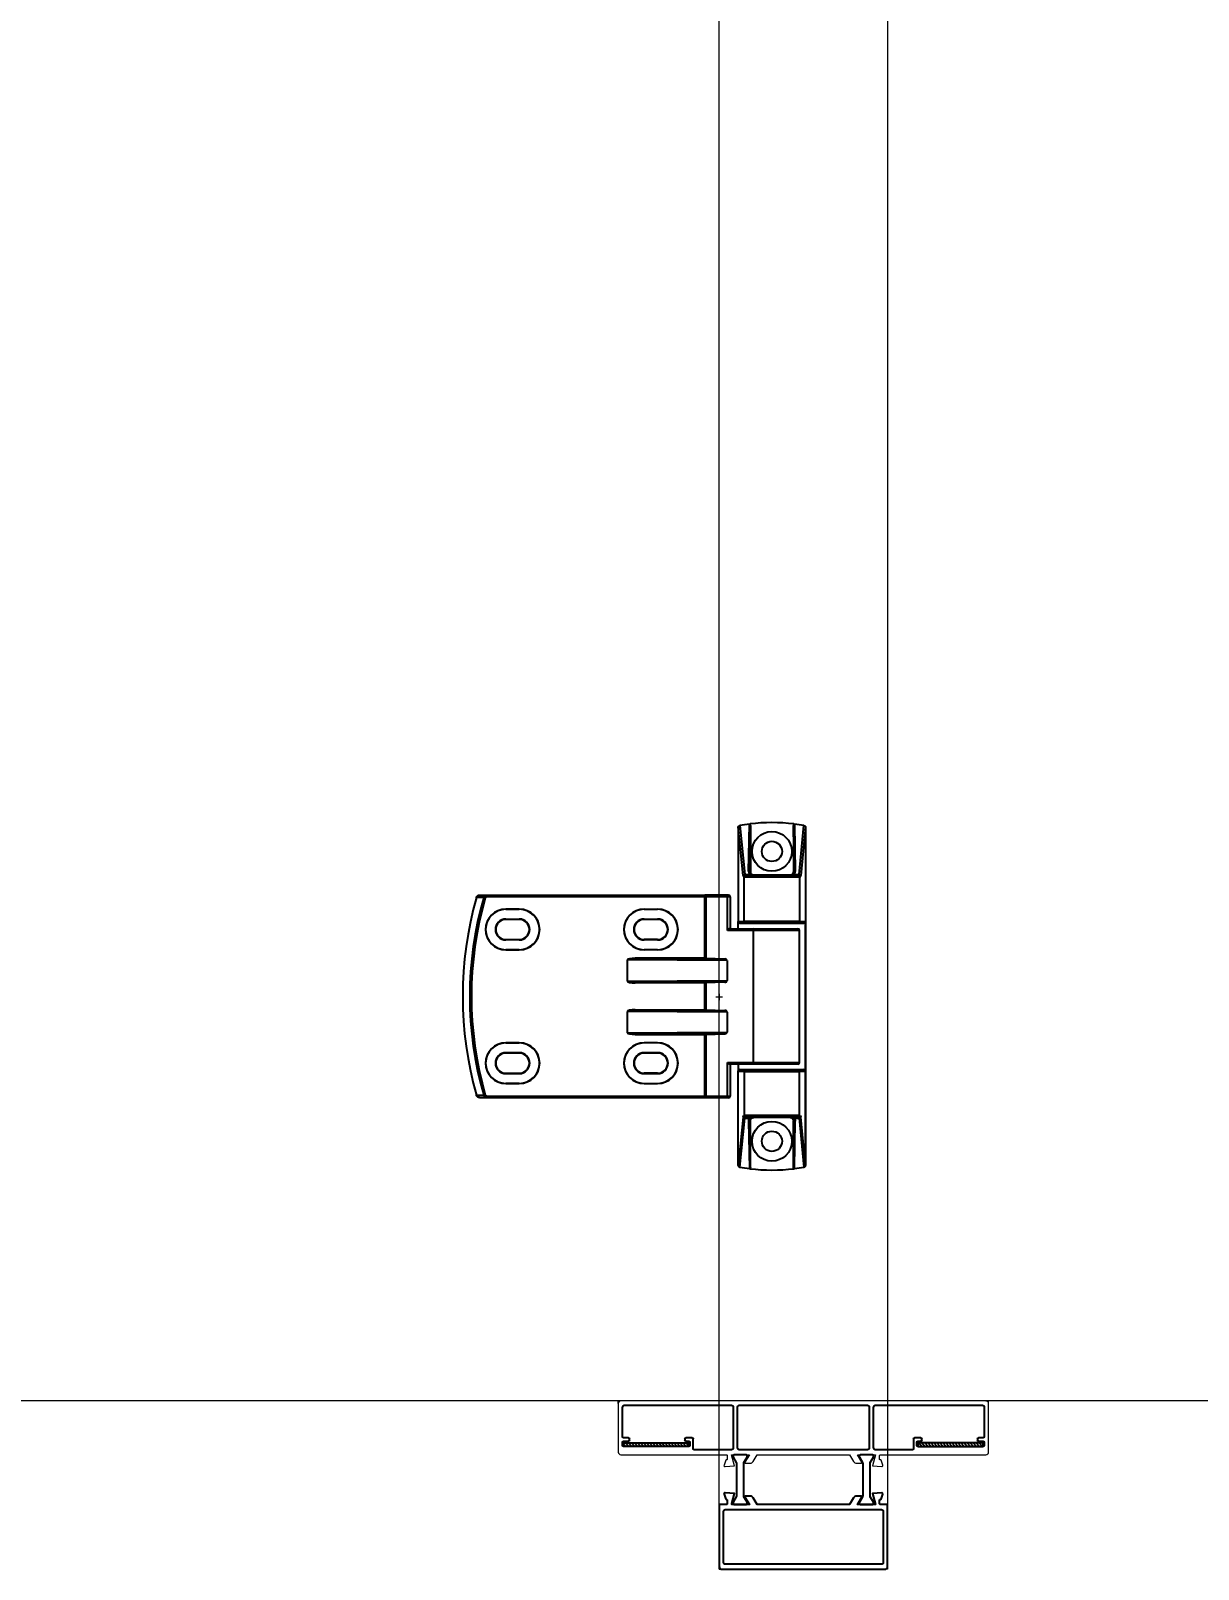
# Model space of a CAD drawing. Header units: millimetres. Extents: x 174875 to 182855, y -330615 to -324972.
# Drawn here: x 179582.3 to 179929.1, y -327203 to -326746.1 of the extents above; entities that cross this region are included whole.
import ezdxf

# ---------------------------------------------------------------- set-up
doc = ezdxf.new("R2010")
doc.units = ezdxf.units.MM
doc.header["$LTSCALE"] = 20
doc.linetypes.add('DASHDOTX2', pattern=[50.8, 25.4, -12.7, 0, -12.7])
doc.linetypes.add('SLD-实线', pattern=[0])
doc.layers.get('0').update_dxf_attribs({"lineweight": 15})
for name, color, linetype, lineweight in [('1中心线', 1, 'DASHDOTX2', 0), ('Dim', 4, 'Continuous', 9), ('from', 7, 'Continuous', 15), ('型材专用图层', 7, 'Continuous', 15), ('粗实线', 7, 'SLD-实线', 25)]:
    doc.layers.add(name, color=color, linetype=linetype, lineweight=lineweight)
doc.styles.add('.标注TY', font='txt.shx', dxfattribs={"width": 0.7, "bigfont": 'gbcbig.shx'})
doc.dimstyles.new('.60号字体TY$0', dxfattribs={"dimtxt": 60, "dimasz": 30, "dimexe": 5, "dimexo": 0.5, "dimgap": 5, "dimtad": 1, "dimdsep": 46, "dimtxsty": '.标注TY', "dimblk": 'CLOSEDBLANK', "dimcen": 2.5, "dimclrd": 256, "dimclre": 256, "dimclrt": 256, "dimadec": 0, "dimazin": 0, "dimtfac": 1, "dimtmove": 0, "dimatfit": 3, "dimldrblk": 'CLOSEDBLANK', "dimfxl": 1, "dimlwd": -1, "dimlwe": -1, "dimarcsym": 0})

# ---------------------------------------------------------------- blocks, each defined once
blk = doc.blocks.new('新型材直通')
at = {"layer": '粗实线'}
h = blk.add_hatch(dxfattribs=at)
h.set_pattern_fill('ANSI31', color=1, scale=0.2, style=0)
h.set_pattern_definition([(45, (-36480.32044, 13770.3693), (-0.449012806, 0.449012806), [])])
h.paths.add_polyline_path([(1.6, 37.5), (1.6, 36.5), (21, 36.5), (21, 37.5)])
h.paths.add_polyline_path([(89, 37.5), (89, 36.5), (108.4, 36.5), (108.4, 37.5)])
blk.add_lwpolyline([(0, 34.8), (0, 49.2, -0.414214), (0.8, 50), (109.2, 50, -0.414214), (110, 49.2), (110, 34.8, -0.414214), (109.2, 34), (95.3, 34), (77.9, 34, 0.414214), (77.6, 33.7), (77.6, 32.7, 0.414214), (77.8, 32.5), (77.86, 32.5, -0.315299), (78.05, 32.37), (78.58, 30.9, -0.548619), (78.27, 30.5), (75.51, 30.74), (76.38, 34), (71.03, 34), (72.37, 31.8, -0.585258), (72.2, 31.5), (70.78, 31.5, -0.261625), (69.92, 31.98), (68.69, 34), (50, 34), (41.31, 34), (40.08, 31.98, -0.261625), (39.22, 31.5), (37.8, 31.5, -0.585258), (37.63, 31.8), (38.97, 34), (33.62, 34), (34.49, 30.74), (31.73, 30.5, -0.548619), (31.42, 30.9), (31.95, 32.37, -0.315299), (32.14, 32.5), (32.2, 32.5, 0.414214), (32.4, 32.7), (32.4, 33.7, 0.414214), (32.1, 34), (14.71, 34), (0.8, 34, -0.414214)], format="xyb", close=True)
at = {"layer": '型材专用图层', "color": 8, "lineweight": 5, "ltscale": 5}
for p, q in [((0.8, 50), (0, 50)), ((0, 49.2), (0, 50)), ((109.2, 50), (110, 50)), ((110, 49.2), (110, 50))]:
    blk.add_line(p, q, dxfattribs=at)
for points in [[(30, 18.8), (30, 19.2), (30.4, 19.2)], [(80, 18.8), (80, 19.2), (79.6, 19.2)], [(30, 0.8), (30, 0), (30.8, 0)], [(80, 0.8), (80, 0), (79.2, 0)]]:
    blk.add_lwpolyline(points, dxfattribs=at)
at = {"layer": '粗实线'}
for p, q in [((1.3, 48.2), (1.3, 39.3)), ((33.64, 48.7), (1.8, 48.7)), ((34.14, 36), (34.14, 48.2)), ((75.86, 48.2), (75.86, 36)), ((108.2, 48.7), (76.36, 48.7)), ((108.7, 39.3), (108.7, 48.2)), ((1.3, 37.7), (1.3, 36.8)), ((1.6, 39), (3, 39)), ((3, 38), (1.6, 38)), ((3.3, 38.7), (3.3, 38.3)), ((19.8, 38.3), (19.8, 38.7)), ((20.1, 39), (22, 39)), ((21, 38), (20.1, 38)), ((21.3, 36.8), (21.3, 37.7)), ((22.3, 38.7), (22.3, 35.8)), ((87.7, 35.8), (87.7, 38.7)), ((88, 39), (89.9, 39)), ((88.7, 37.7), (88.7, 36.8)), ((89.9, 38), (89, 38)), ((90.2, 38.7), (90.2, 38.3)), ((106.7, 38.3), (106.7, 38.7)), ((107, 39), (108.4, 39)), ((108.4, 38), (107, 38)), ((108.7, 36.8), (108.7, 37.7)), ((22.6, 35.5), (33.64, 35.5)), ((76.36, 35.5), (87.4, 35.5)), ((89, 36.5), (108.4, 36.5))]:
    blk.add_line(p, q, dxfattribs=at)
for points in [[(50, 48.7), (35.94, 48.7, 0.414214), (35.44, 48.2), (35.44, 36, 0.414214), (35.94, 35.5), (50, 35.5), (74.06, 35.5, 0.414214), (74.56, 36), (74.56, 48.2, 0.414214), (74.06, 48.7)], [(32.4, 19.5), (32.4, 20.5, 0.414214), (32.2, 20.7), (32.14, 20.7, -0.315299), (31.95, 20.83), (31.42, 22.3, -0.548619), (31.73, 22.7), (34.49, 22.46), (33.62, 19.2), (38.97, 19.2), (37.63, 21.4, -0.585258), (37.8, 21.7), (39.22, 21.7, -0.261625), (40.08, 21.22), (41.31, 19.2), (50, 19.2), (68.69, 19.2), (69.92, 21.22, -0.261625), (70.78, 21.7), (72.2, 21.7, -0.585258), (72.37, 21.4), (71.03, 19.2), (76.3, 19.2), (76.3, 19.5), (75.51, 22.46), (78.27, 22.7, -0.548619), (78.58, 22.3), (78.05, 20.83, -0.315299), (77.86, 20.7), (77.8, 20.7, 0.414214), (77.6, 20.5), (77.6, 19.5, 0.414214), (77.9, 19.2), (79.7, 19.2, -0.414214), (80, 18.9), (80, 0.8, -0.414214), (79.2, 0), (50, 0), (30.8, 0, -0.414214), (30, 0.8), (30, 18.9, -0.414214), (30.3, 19.2), (32.1, 19.2, 0.414214)], [(50, 17.7), (31.8, 17.7, 0.414214), (31.3, 17.2), (31.3, 2, 0.414214), (31.8, 1.5), (50, 1.5), (78.2, 1.5, 0.414214), (78.7, 2), (78.7, 17.2, 0.414214), (78.2, 17.7)]]:
    blk.add_lwpolyline(points, format="xyb", close=True, dxfattribs=at)
for points in [[(1.6, 36.5), (1.6, 37.5), (21, 37.5), (21, 36.5)], [(108.4, 36.5), (108.4, 37.5), (89, 37.5), (89, 36.5)]]:
    blk.add_lwpolyline(points, close=True, dxfattribs=at)
at = {"layer": '粗实线', "color": 1}
for points in [[(35.19, 21.67), (35.19, 31.53, 0.131829), (35.15, 31.68), (34.22, 33.3, -0.125779), (34.19, 33.39), (34.19, 33.6, -0.414214), (34.59, 34), (37.99, 34, -0.414214), (38.39, 33.6), (38.39, 33.39, -0.125778), (38.37, 33.3), (37.43, 31.68, 0.131829), (37.39, 31.53), (37.39, 21.67, 0.131829), (37.43, 21.52), (38.37, 19.9, -0.125778), (38.39, 19.81), (38.39, 19.6, -0.414214), (37.99, 19.2), (34.59, 19.2, -0.414214), (34.19, 19.6), (34.19, 19.81, -0.125779), (34.22, 19.9), (35.15, 21.52, 0.131829)], [(72.7, 21.67), (72.7, 31.53, 0.131829), (72.66, 31.68), (71.72, 33.3, -0.125779), (71.7, 33.39), (71.7, 33.6, -0.414214), (72.1, 34), (75.5, 34, -0.414214), (75.9, 33.6), (75.9, 33.39, -0.125778), (75.88, 33.3), (74.94, 31.68, 0.131829), (74.9, 31.53), (74.9, 21.67, 0.131829), (74.94, 21.52), (75.88, 19.9, -0.125778), (75.9, 19.81), (75.9, 19.6, -0.414214), (75.5, 19.2), (72.1, 19.2, -0.414214), (71.7, 19.6), (71.7, 19.81, -0.125779), (71.72, 19.9), (72.66, 21.52, 0.131829)]]:
    blk.add_lwpolyline(points, format="xyb", close=True, dxfattribs=at)
at = {"layer": '粗实线'}
for centre, radius, start, end in [((1.8, 48.2), 0.5, 90, 180), ((33.64, 48.2), 0.5, 0, 90), ((76.36, 48.2), 0.5, 90, 180), ((108.2, 48.2), 0.5, 0, 90), ((1.6, 39.3), 0.3, 180, 270), ((1.6, 37.7), 0.3, 90, 180), ((1.6, 36.8), 0.3, 180, 270), ((3, 38.7), 0.3, 0, 90), ((3, 38.3), 0.3, 270, 0), ((20.1, 38.7), 0.3, 90, 180), ((20.1, 38.3), 0.3, 180, 270), ((21, 37.7), 0.3, 0, 90), ((21, 36.8), 0.3, 270, 0), ((22, 38.7), 0.3, 0, 90), ((88, 38.7), 0.3, 90, 180), ((89, 37.7), 0.3, 90, 180), ((89, 36.8), 0.3, 180, 270), ((89.9, 38.7), 0.3, 0, 90), ((89.9, 38.3), 0.3, 270, 0), ((107, 38.7), 0.3, 90, 180), ((107, 38.3), 0.3, 180, 270), ((108.4, 39.3), 0.3, 270, 0), ((108.4, 37.7), 0.3, 0, 90), ((108.4, 36.8), 0.3, 270, 0), ((22.6, 35.8), 0.3, 180, 270), ((33.64, 36), 0.5, 270, 0), ((76.36, 36), 0.5, 180, 270), ((87.4, 35.8), 0.3, 270, 0)]:
    blk.add_arc(centre, radius, start, end, dxfattribs=at)
blk = doc.blocks.new('20250328.08473801')
at = {"layer": '1中心线'}
for p, q in [((75.23, 51.45), (77.14, 51.45)), ((76.2, 52.39), (76.2, 50.47))]:
    blk.add_line(p, q, dxfattribs=at)
at = {"layer": '粗实线'}
for p, q in [((81.85, 101.81), (81.85, 73.8)), ((83.31, 87.52), (81.87, 101.93)), ((82.35, 102.32), (83.8, 87.77)), ((84.94, 88.68), (85.15, 102.76)), ((85.45, 102.36), (85.24, 88.53)), ((85.45, 102.36), (85.45, 88.6)), ((98.46, 88.53), (98.25, 102.36)), ((98.25, 102.36), (98.25, 88.6)), ((98.55, 102.76), (98.76, 88.68)), ((99.9, 87.77), (101.36, 102.32)), ((101.84, 101.93), (100.39, 87.52)), ((101.85, 101.81), (101.85, 73.8)), ((83.62, 87.01), (83.46, 87.02)), ((83.62, 73.89), (83.62, 87.01)), ((83.8, 87.77), (85.3, 87.77)), ((86.21, 87.52), (83.95, 87.52)), ((83.95, 87.52), (84.12, 87.51)), ((85.24, 88.53), (85.45, 88.6)), ((86.45, 87.6), (86.21, 87.52)), ((97.25, 87.6), (86.45, 87.6)), ((97.49, 87.52), (97.25, 87.6)), ((99.75, 87.52), (97.49, 87.52)), ((98.25, 88.6), (98.46, 88.53)), ((98.41, 87.77), (99.9, 87.77)), ((99.59, 87.51), (99.75, 87.52)), ((100.24, 87.02), (100.08, 87.01)), ((100.08, 87.01), (100.08, 73.89)), ((6.25, 80.97), (6.72, 80.83)), ((7.22, 81.7), (71.88, 81.7)), ((7.22, 81.7), (7.22, 81.2)), ((71.88, 81.2), (7.22, 81.2)), ((72.56, 81.7), (71.88, 81.7)), ((71.88, 81.7), (71.88, 81.2)), ((71.88, 62.9), (71.88, 81.2)), ((71.88, 81.2), (72.22, 81.2)), ((72.22, 81.2), (72.22, 62.9)), ((78.61, 81.2), (72.22, 81.2)), ((78.95, 81.7), (72.56, 81.7)), ((78.61, 71.2), (78.61, 81.2)), ((79.45, 81.2), (78.61, 81.2)), ((79.45, 81.2), (79.45, 71.7)), ((16.8, 77.51), (12.8, 77.51)), ((12.8, 77.51), (12.8, 77.45)), ((12.8, 77.45), (16.8, 77.45)), ((12.8, 74.55), (16.8, 74.55)), ((12.8, 74.45), (12.8, 74.55)), ((16.8, 74.45), (12.8, 74.45)), ((16.8, 77.51), (16.8, 77.45)), ((16.8, 74.45), (16.8, 74.55)), ((53.9, 77.51), (57.9, 77.51)), ((53.9, 77.51), (53.9, 77.45)), ((53.9, 77.45), (57.9, 77.45)), ((53.9, 74.55), (57.9, 74.55)), ((53.9, 74.45), (53.9, 74.55)), ((57.9, 74.45), (53.9, 74.45)), ((57.9, 77.51), (57.9, 77.45)), ((57.9, 74.45), (57.9, 74.55)), ((81.85, 73.8), (83.62, 73.89)), ((81.85, 71.7), (81.85, 73.8)), ((84.12, 73.39), (82.36, 73.3)), ((82.36, 73.3), (101.34, 73.3)), ((101.34, 73.3), (99.59, 73.39)), ((100.08, 73.89), (101.85, 73.8)), ((101.85, 73.8), (101.85, 29.4)), ((101.85, 29.4), (101.85, 73.8)), ((86.26, 71.2), (78.61, 71.2)), ((79.32, 71.7), (86.61, 71.7)), ((100.05, 71.2), (86.26, 71.2)), ((86.26, 71.2), (86.26, 32)), ((86.61, 71.7), (99.55, 71.7)), ((100.05, 32), (100.05, 71.2)), ((12.8, 68.45), (16.8, 68.45)), ((12.8, 68.35), (12.8, 68.45)), ((16.8, 68.35), (12.8, 68.35)), ((16.8, 65.45), (12.8, 65.45)), ((12.8, 65.39), (12.8, 65.45)), ((12.8, 65.39), (16.8, 65.39)), ((16.8, 68.45), (16.8, 68.35)), ((16.8, 65.39), (16.8, 65.45)), ((57.9, 68.45), (53.9, 68.45)), ((53.9, 68.35), (53.9, 68.45)), ((57.9, 68.35), (53.9, 68.35)), ((57.9, 65.45), (53.9, 65.45)), ((53.9, 65.45), (53.9, 65.39)), ((57.9, 65.39), (53.9, 65.39)), ((57.9, 68.45), (57.9, 68.35)), ((57.9, 65.39), (57.9, 65.45)), ((48.83, 62.42), (48.83, 56.08)), ((78.51, 62.2), (48.83, 62.42)), ((51.27, 62.9), (77.83, 62.71)), ((71.88, 62.9), (51.27, 62.9)), ((72.22, 62.9), (77.83, 62.71)), ((78.51, 62.2), (78.51, 56.3)), ((48.83, 56.08), (78.51, 56.3)), ((77.83, 55.79), (51.27, 55.6)), ((71.88, 55.6), (51.27, 55.6)), ((71.88, 47.6), (71.88, 55.6)), ((77.83, 55.79), (72.22, 55.6)), ((72.22, 55.6), (72.22, 47.6)), ((48.83, 47.12), (48.83, 40.78)), ((78.51, 46.9), (48.83, 47.12)), ((51.27, 47.6), (77.83, 47.41)), ((51.27, 47.6), (71.88, 47.6)), ((72.22, 47.6), (77.83, 47.41)), ((78.51, 46.9), (78.51, 41)), ((12.8, 37.81), (16.8, 37.81)), ((12.8, 37.81), (12.8, 37.75)), ((16.8, 37.75), (12.8, 37.75)), ((16.8, 37.81), (16.8, 37.75)), ((48.83, 40.78), (78.51, 41)), ((77.83, 40.49), (51.27, 40.3)), ((51.27, 40.3), (71.88, 40.3)), ((57.9, 37.81), (53.9, 37.81)), ((53.9, 37.81), (53.9, 37.75)), ((57.9, 37.75), (53.9, 37.75)), ((57.9, 37.81), (57.9, 37.75)), ((71.88, 22), (71.88, 40.3)), ((72.22, 40.3), (77.83, 40.49)), ((72.22, 40.3), (72.22, 22)), ((16.8, 34.85), (12.8, 34.85)), ((12.8, 34.85), (12.8, 34.75)), ((16.8, 34.75), (12.8, 34.75)), ((16.8, 34.75), (16.8, 34.85)), ((57.9, 34.85), (53.9, 34.85)), ((53.9, 34.85), (53.9, 34.75)), ((57.9, 34.75), (53.9, 34.75)), ((57.9, 34.75), (57.9, 34.85)), ((78.61, 32), (86.26, 32)), ((78.61, 22), (78.61, 32)), ((86.26, 32), (100.05, 32)), ((12.8, 28.75), (16.8, 28.75)), ((12.8, 28.75), (12.8, 28.65)), ((12.8, 28.65), (16.8, 28.65)), ((16.8, 28.75), (16.8, 28.65)), ((57.9, 28.75), (53.9, 28.75)), ((53.9, 28.75), (53.9, 28.65)), ((53.9, 28.65), (57.9, 28.65)), ((57.9, 28.75), (57.9, 28.65)), ((86.61, 31.5), (79.32, 31.5)), ((79.45, 31.5), (79.45, 22)), ((81.85, 31.5), (81.85, 29.4)), ((81.85, 1.39), (81.85, 29.4)), ((81.85, 29.4), (83.62, 29.31)), ((84.12, 29.81), (82.36, 29.9)), ((82.36, 29.9), (101.34, 29.9)), ((83.62, 29.31), (83.62, 16.19)), ((99.55, 31.5), (86.61, 31.5)), ((101.34, 29.9), (99.59, 29.81)), ((100.08, 29.31), (101.85, 29.4)), ((100.08, 16.19), (100.08, 29.31)), ((101.85, 29.4), (101.85, 1.39)), ((101.85, 1.39), (101.85, 29.4)), ((12.8, 25.75), (16.8, 25.75)), ((12.8, 25.69), (12.8, 25.75)), ((16.8, 25.69), (12.8, 25.69)), ((16.8, 25.69), (16.8, 25.75)), ((53.9, 25.75), (57.9, 25.75)), ((53.9, 25.69), (53.9, 25.75)), ((53.9, 25.69), (57.9, 25.69)), ((57.9, 25.69), (57.9, 25.75)), ((6.25, 22.23), (6.72, 22.37)), ((7.22, 21.5), (7.22, 22)), ((7.22, 22), (71.88, 22)), ((71.88, 21.5), (7.22, 21.5)), ((71.88, 21.5), (71.88, 22)), ((72.22, 22), (71.88, 22)), ((72.56, 21.5), (71.88, 21.5)), ((72.22, 22), (78.61, 22)), ((78.95, 21.5), (72.56, 21.5)), ((78.61, 22), (79.45, 22)), ((83.31, 15.68), (81.87, 1.27)), ((82.35, 0.88), (83.8, 15.43)), ((83.62, 16.19), (83.46, 16.18)), ((83.8, 15.43), (85.3, 15.43)), ((83.95, 15.68), (84.12, 15.69)), ((86.21, 15.68), (83.95, 15.68)), ((84.94, 14.52), (85.15, 0.44)), ((85.45, 0.84), (85.24, 14.67)), ((85.24, 14.67), (85.45, 14.6)), ((85.45, 0.84), (85.45, 14.6)), ((86.45, 15.6), (86.21, 15.68)), ((97.25, 15.6), (86.45, 15.6)), ((97.49, 15.68), (97.25, 15.6)), ((99.75, 15.68), (97.49, 15.68)), ((98.46, 14.67), (98.25, 0.84)), ((98.25, 14.6), (98.46, 14.67)), ((98.25, 0.84), (98.25, 14.6)), ((98.41, 15.43), (99.9, 15.43)), ((98.55, 0.44), (98.76, 14.52)), ((99.59, 15.69), (99.75, 15.68)), ((99.9, 15.43), (101.36, 0.88)), ((100.24, 16.18), (100.08, 16.19)), ((101.84, 1.27), (100.39, 15.68))]:
    blk.add_line(p, q, dxfattribs=at)
at = {"layer": '粗实线', "flags": 128}
for points in [[(85.24, 88.53), (85.23, 88.56), (85.22, 88.59), (85.19, 88.61), (85.15, 88.64), (85.11, 88.65), (85.06, 88.67), (85, 88.68), (84.94, 88.68)], [(85.51, 87.83), (85.5, 87.84), (85.48, 87.84), (85.45, 87.84), (85.43, 87.84), (85.4, 87.83), (85.36, 87.81), (85.33, 87.79), (85.3, 87.77)], [(98.41, 87.77), (98.37, 87.79), (98.34, 87.81), (98.31, 87.83), (98.28, 87.84), (98.25, 87.84), (98.23, 87.84), (98.21, 87.84), (98.19, 87.83)], [(98.76, 88.68), (98.7, 88.68), (98.65, 88.67), (98.6, 88.65), (98.55, 88.64), (98.51, 88.61), (98.48, 88.59), (98.47, 88.56), (98.46, 88.53)], [(85.24, 14.67), (85.23, 14.64), (85.22, 14.61), (85.19, 14.59), (85.15, 14.56), (85.11, 14.55), (85.06, 14.53), (85, 14.52), (84.94, 14.52)], [(85.51, 15.37), (85.5, 15.36), (85.48, 15.36), (85.45, 15.36), (85.43, 15.36), (85.4, 15.37), (85.36, 15.39), (85.33, 15.41), (85.3, 15.43)], [(98.41, 15.43), (98.37, 15.41), (98.34, 15.39), (98.31, 15.37), (98.28, 15.36), (98.25, 15.36), (98.23, 15.36), (98.21, 15.36), (98.19, 15.37)], [(98.76, 14.52), (98.7, 14.52), (98.65, 14.53), (98.6, 14.55), (98.55, 14.56), (98.51, 14.59), (98.48, 14.61), (98.47, 14.64), (98.46, 14.67)]]:
    blk.add_lwpolyline(points, dxfattribs=at)
at = {"layer": '粗实线'}
for centre, radius in [((91.85, 94.65), 5.9), ((91.85, 94.65), 3), ((91.85, 8.55), 5.9), ((91.85, 8.55), 3)]:
    blk.add_circle(centre, radius, dxfattribs=at)
for centre, radius, start, end in [((82.35, 101.81), 0.5, 165.6165, 180), ((91.85, 51.6), 51.6, 97.4561, 100.6149), ((91.85, 51.6), 51.6, 82.7687, 97.2313), ((91.85, 51.6), 51.6, 79.3851, 82.5439), ((101.35, 101.81), 0.5, 360, 14.3835), ((83.77, 87.22), 0.551, 86.8218, 146.9899), ((83.95, 87.02), 0.497, 90.5261, 180.3199), ((84.12, 87.01), 0.497, 90.5261, 180.3199), ((99.58, 87.01), 0.497, 359.6801, 89.4739), ((99.75, 87.02), 0.497, 359.6801, 89.4739), ((99.93, 87.22), 0.551, 33.0101, 93.1782), ((107.92, 51.6), 107.92, 164.2123, 195.7878), ((107.92, 51.6), 105.82, 163.8879, 196.1121), ((107.92, 51.6), 105.34, 163.8879, 196.1121), ((72.66, 81.27), 0.444, 102.7933, 188.6765), ((79.05, 81.27), 0.444, 102.7933, 188.6765), ((78.95, 81.2), 0.5, 360, 90), ((12.8, 71.45), 6.06, 90, 270), ((12.8, 71.45), 6, 90, 270), ((12.8, 71.45), 3.1, 90, 270), ((12.8, 71.45), 3, 90, 270), ((16.8, 71.45), 6.06, 270, 90), ((16.8, 71.45), 6, 270, 90), ((16.8, 71.45), 3.1, 270, 90), ((16.8, 71.45), 3, 270, 90), ((53.9, 71.45), 6.06, 90, 270), ((53.9, 71.45), 6, 90, 270), ((53.9, 71.45), 3.1, 90, 270), ((53.9, 71.45), 3, 90, 270), ((57.9, 71.45), 6.06, 270, 90), ((57.9, 71.45), 6, 270, 90), ((57.9, 71.45), 3.1, 270, 90), ((57.9, 71.45), 3, 270, 90), ((84.12, 73.89), 0.497, 179.6801, 269.4739), ((99.58, 73.89), 0.497, 270.5261, 0.3199), ((86.7, 71.27), 0.444, 102.7933, 188.6765), ((99.55, 71.2), 0.5, 360, 90), ((12.8, 31.75), 6.06, 90, 270), ((12.8, 31.75), 6, 90, 270), ((16.8, 31.75), 6.06, 270, 90), ((16.8, 31.75), 6, 270, 90), ((53.9, 31.75), 6.06, 90, 270), ((53.9, 31.75), 6, 90, 270), ((57.9, 31.75), 6.06, 270, 90), ((57.9, 31.75), 6, 270, 90), ((12.8, 31.75), 3.1, 90, 270), ((12.8, 31.75), 3, 90, 270), ((16.8, 31.75), 3.1, 270, 90), ((16.8, 31.75), 3, 270, 90), ((53.9, 31.75), 3.1, 90, 270), ((53.9, 31.75), 3, 90, 270), ((57.9, 31.75), 3.1, 270, 90), ((57.9, 31.75), 3, 270, 90), ((86.7, 31.93), 0.444, 171.3235, 257.2067), ((99.55, 32), 0.5, 270, 360), ((84.12, 29.31), 0.497, 90.5261, 180.3199), ((99.58, 29.31), 0.497, 359.6801, 89.4739), ((72.66, 21.93), 0.444, 171.3235, 257.2067), ((79.05, 21.93), 0.444, 171.3235, 257.2067), ((78.95, 22), 0.5, 270, 360), ((83.77, 15.98), 0.551, 213.0101, 273.1782), ((83.95, 16.18), 0.497, 179.6801, 269.4739), ((84.12, 16.19), 0.497, 179.6801, 269.4739), ((99.58, 16.19), 0.497, 270.5261, 0.3199), ((99.75, 16.18), 0.497, 270.5261, 0.3199), ((99.93, 15.98), 0.551, 266.8218, 326.9899), ((82.35, 1.39), 0.5, 180, 194.3835), ((91.85, 51.6), 51.6, 259.3851, 262.5439), ((91.85, 51.6), 51.6, 262.7687, 277.2313), ((91.85, 51.6), 51.6, 277.4561, 280.6149), ((101.35, 1.39), 0.5, 345.6165, 0)]:
    blk.add_arc(centre, radius, start, end, dxfattribs=at)
at = {"layer": '粗实线', "extrusion": (3.56791e-10, 2.35997e-08, 1)}
blk.add_ellipse((85.15, 102.34), major_axis=(-0.009, -0.6, 0), ratio=0.499957, start_param=1.601027, end_param=2.420209, dxfattribs=at)
at = {"layer": '粗实线', "extrusion": (-3.56791e-10, 2.35997e-08, 1)}
blk.add_ellipse((98.55, 102.34), major_axis=(0.009, -0.6, 0), ratio=0.499957, start_param=3.862977, end_param=4.682159, dxfattribs=at)
at = {"layer": '粗实线'}
for centre, major_axis, ratio, start_param, end_param in [((83.46, 88.02), (0, 1), 0.173349, 2.094395, 3.132866), ((86.24, 88.68), (0.78, 1.05), 0.984031, 2.202925, 2.973828), ((97.46, 88.68), (-0.78, 1.05), 0.984031, 3.309358, 4.08026), ((100.24, 88.02), (0, 1), 0.173349, 3.150319, 4.18879), ((78.95, 71.2), (0.465, 0.465), 0.393329, 0.374742, 1.945539), ((51.36, 62.4), (2.53, -0.02), 0.197652, 1.607123, 3.143012), ((71.88, 62.88), (0.5, 0), 0.035624, 0.821312, 1.570796), ((77.81, 62.21), (0.7, -0.012), 0.714536, 0.011969, 1.547859), ((51.36, 56.1), (2.53, 0.02), 0.197652, 3.140173, 4.676063), ((71.88, 55.62), (0.5, 0), 0.035624, 4.712389, 5.461873), ((77.81, 56.29), (0.7, 0.012), 0.714536, 4.735326, 6.271216), ((51.36, 47.1), (2.53, -0.02), 0.197652, 1.607123, 3.143012), ((71.88, 47.58), (0.5, 0), 0.035624, 0.821312, 1.570796), ((77.81, 46.91), (0.7, -0.012), 0.714536, 0.011969, 1.547859), ((51.36, 40.8), (2.53, 0.02), 0.197652, 3.140173, 4.676063), ((71.88, 40.32), (0.5, 0), 0.035624, 4.712389, 5.461873), ((77.81, 40.99), (0.7, 0.012), 0.714536, 4.735326, 6.271216), ((78.95, 32), (0.465, -0.465), 0.393329, 4.337647, 5.908443)]:
    blk.add_ellipse(centre, major_axis=major_axis, ratio=ratio, start_param=start_param, end_param=end_param, dxfattribs=at)
at = {"layer": '粗实线', "extrusion": (-2.40754e-12, 2.35979e-08, 1)}
blk.add_ellipse((86.45, 88.6), major_axis=(0.949, 0.316, 0), ratio=0.999619, start_param=2.820014, end_param=4.390585, dxfattribs=at)
at = {"layer": '粗实线', "extrusion": (3.55776e-12, 2.36013e-08, 1)}
blk.add_ellipse((97.25, 88.6), major_axis=(-0.949, 0.316, 0), ratio=0.999619, start_param=1.8926, end_param=3.463172, dxfattribs=at)
at = {"layer": '粗实线', "extrusion": (1.18851e-09, 5.9833e-11, 1)}
blk.add_ellipse((82.36, 73.8), major_axis=(0.507, 0.026), ratio=0.985269, start_param=3.092032, end_param=4.661338, dxfattribs=at)
at = {"layer": '粗实线', "extrusion": (-1.18135e-09, 5.94725e-11, 1)}
blk.add_ellipse((101.34, 73.8), major_axis=(0.507, -0.026), ratio=0.985269, start_param=4.76344, end_param=6.332746, dxfattribs=at)
at = {"layer": '粗实线', "extrusion": (-1.18851e-09, 5.9833e-11, -1)}
blk.add_ellipse((82.36, 29.4), major_axis=(0.507, -0.026), ratio=0.985269, start_param=3.092032, end_param=4.661338, dxfattribs=at)
at = {"layer": '粗实线', "extrusion": (1.18135e-09, 5.94725e-11, -1)}
blk.add_ellipse((101.34, 29.4), major_axis=(0.507, 0.026), ratio=0.985269, start_param=4.76344, end_param=6.332746, dxfattribs=at)
at = {"layer": '粗实线', "extrusion": (0, 0, -1)}
for centre, major_axis, ratio, start_param, end_param in [((83.46, 15.18), (0, -1), 0.173349, 2.094395, 3.132866), ((86.24, 14.52), (0.78, -1.05), 0.984031, 2.202925, 2.973828), ((97.46, 14.52), (-0.78, -1.05), 0.984031, 3.309358, 4.08026), ((100.24, 15.18), (0, -1), 0.173349, 3.150319, 4.18879)]:
    blk.add_ellipse(centre, major_axis=major_axis, ratio=ratio, start_param=start_param, end_param=end_param, dxfattribs=at)
at = {"layer": '粗实线', "extrusion": (2.40754e-12, 2.35979e-08, -1)}
blk.add_ellipse((86.45, 14.6), major_axis=(0.949, -0.316, 0), ratio=0.999619, start_param=2.820014, end_param=4.390585, dxfattribs=at)
at = {"layer": '粗实线', "extrusion": (-3.55776e-12, 2.36013e-08, -1)}
blk.add_ellipse((97.25, 14.6), major_axis=(-0.949, -0.316, 0), ratio=0.999619, start_param=1.8926, end_param=3.463172, dxfattribs=at)
at = {"layer": '粗实线', "extrusion": (-3.56791e-10, 2.35997e-08, -1)}
blk.add_ellipse((85.15, 0.86), major_axis=(-0.009, 0.6, 0), ratio=0.499957, start_param=1.601027, end_param=2.420209, dxfattribs=at)
at = {"layer": '粗实线', "extrusion": (3.56791e-10, 2.35997e-08, -1)}
blk.add_ellipse((98.55, 0.86), major_axis=(0.009, 0.6, 0), ratio=0.499957, start_param=3.862977, end_param=4.682159, dxfattribs=at)
at = {"layer": '粗实线'}
for points, knots in [([(81.87, 101.93), (81.88, 101.97), (81.9, 102.04), (81.98, 102.16), (82.1, 102.26), (82.21, 102.29), (82.26, 102.3)], [0, 0, 0, 0, 0.224873, 0.499828, 0.742003, 1, 1, 1, 1]), ([(82.26, 102.3), (82.27, 102.3), (82.3, 102.31), (82.33, 102.31), (82.35, 102.32)], [0, 0, 0, 0, 0.559991, 1, 1, 1, 1]), ([(85.15, 102.76), (85.19, 102.77), (85.27, 102.78), (85.33, 102.79), (85.36, 102.79)], [0, 0, 0, 0, 0.499396, 1, 1, 1, 1]), ([(98.35, 102.79), (98.37, 102.79), (98.43, 102.78), (98.51, 102.77), (98.55, 102.76)], [0, 0, 0, 0, 0.500356, 1, 1, 1, 1]), ([(101.36, 102.32), (101.37, 102.31), (101.4, 102.31), (101.43, 102.3), (101.44, 102.3)], [0, 0, 0, 0, 0.56001, 1, 1, 1, 1]), ([(101.44, 102.3), (101.5, 102.29), (101.6, 102.26), (101.72, 102.16), (101.8, 102.04), (101.82, 101.97), (101.84, 101.93)], [0, 0, 0, 0, 0.251839, 0.499798, 0.757391, 1, 1, 1, 1]), ([(100.08, 87.01), (99.95, 87.01), (99.69, 87), (98.68, 86.98), (96.93, 86.97), (94.42, 86.96), (91.86, 86.95), (89.29, 86.96), (86.78, 86.97), (85.03, 86.98), (84.02, 87), (83.76, 87.01), (83.62, 87.01)], [0, 0, 0, 0, 0.073982, 0.144729, 0.27596, 0.394386, 0.49997, 0.605079, 0.723355, 0.854761, 0.925722, 1, 1, 1, 1]), ([(83.8, 87.77), (83.81, 87.74), (83.83, 87.68), (83.86, 87.6), (83.9, 87.53), (83.93, 87.52), (83.95, 87.52)], [0, 0, 0, 0, 0.197791, 0.43022, 0.697571, 1, 1, 1, 1]), ([(84.12, 87.51), (84.36, 87.5), (84.86, 87.49), (86.7, 87.47), (89.1, 87.46), (91.85, 87.45), (94.6, 87.46), (97, 87.47), (98.84, 87.49), (99.34, 87.5), (99.59, 87.51)], [0, 0, 0, 0, 0.125002, 0.250003, 0.375002, 0.5, 0.624998, 0.749997, 0.874998, 1, 1, 1, 1]), ([(85.24, 88.53), (85.25, 88.4), (85.27, 88.15), (85.43, 87.94), (85.51, 87.83)], [0, 0, 0, 0, 0.50029, 1, 1, 1, 1]), ([(86.21, 87.52), (86.02, 87.53), (85.71, 87.56), (85.41, 87.71), (85.3, 87.77)], [0, 0, 0, 0, 0.599536, 1, 1, 1, 1]), ([(85.51, 87.83), (85.56, 87.78), (85.67, 87.68), (85.91, 87.55), (86.09, 87.53), (86.21, 87.52)], [0, 0, 0, 0, 0.235199, 0.500157, 1, 1, 1, 1]), ([(97.49, 87.52), (97.61, 87.53), (97.85, 87.55), (98.08, 87.74), (98.19, 87.83)], [0, 0, 0, 0, 0.500808, 1, 1, 1, 1]), ([(98.41, 87.77), (98.29, 87.71), (97.99, 87.56), (97.68, 87.53), (97.49, 87.52)], [0, 0, 0, 0, 0.403549, 1, 1, 1, 1]), ([(98.19, 87.83), (98.26, 87.92), (98.43, 88.13), (98.45, 88.38), (98.46, 88.53)], [0, 0, 0, 0, 0.423601, 1, 1, 1, 1]), ([(99.75, 87.52), (99.77, 87.52), (99.8, 87.53), (99.84, 87.6), (99.88, 87.68), (99.89, 87.74), (99.9, 87.77)], [0, 0, 0, 0, 0.305475, 0.573834, 0.80524, 1, 1, 1, 1]), ([(4.07, 80.96), (4.12, 81.08), (4.21, 81.31), (4.48, 81.54), (4.78, 81.68), (4.97, 81.69), (5.07, 81.7)], [0, 0, 0, 0, 0.279672, 0.559407, 0.779588, 1, 1, 1, 1]), ([(6.25, 80.97), (5.85, 80.97), (5.12, 80.97), (4.39, 80.96), (4.07, 80.96)], [0, 0, 0, 0, 0.56, 1, 1, 1, 1]), ([(5.07, 81.7), (5.47, 81.7), (6.19, 81.7), (6.9, 81.7), (7.22, 81.7)], [0, 0, 0, 0, 0.56, 1, 1, 1, 1]), ([(6.25, 80.97), (6.3, 81.08), (6.39, 81.31), (6.65, 81.54), (6.93, 81.68), (7.12, 81.69), (7.22, 81.7)], [0, 0, 0, 0, 0.280374, 0.559591, 0.779585, 1, 1, 1, 1]), ([(7.22, 81.2), (7.16, 81.19), (7.03, 81.18), (6.88, 81.09), (6.77, 80.97), (6.74, 80.88), (6.72, 80.83)], [0, 0, 0, 0, 0.279708, 0.559263, 0.778901, 1, 1, 1, 1]), ([(83.62, 73.89), (83.76, 73.89), (84.01, 73.9), (85.02, 73.92), (86.77, 73.93), (89.28, 73.94), (91.85, 73.95), (94.41, 73.94), (96.92, 73.93), (98.67, 73.92), (99.69, 73.9), (99.95, 73.89), (100.08, 73.89)], [0, 0, 0, 0, 0.073982, 0.144729, 0.27596, 0.394386, 0.49997, 0.605079, 0.723355, 0.854761, 0.925722, 1, 1, 1, 1]), ([(99.59, 73.39), (99.34, 73.4), (98.84, 73.41), (97, 73.43), (94.6, 73.44), (91.85, 73.45), (89.1, 73.44), (86.7, 73.43), (84.86, 73.41), (84.36, 73.4), (84.12, 73.39)], [0, 0, 0, 0, 0.125002, 0.250003, 0.375002, 0.5, 0.624998, 0.749997, 0.874998, 1, 1, 1, 1]), ([(83.62, 29.31), (83.76, 29.31), (84.01, 29.3), (85.02, 29.28), (86.77, 29.27), (89.28, 29.26), (91.85, 29.25), (94.41, 29.26), (96.92, 29.27), (98.67, 29.28), (99.69, 29.3), (99.95, 29.31), (100.08, 29.31)], [0, 0, 0, 0, 0.073982, 0.144729, 0.27596, 0.394386, 0.49997, 0.605079, 0.723355, 0.854761, 0.925722, 1, 1, 1, 1]), ([(99.59, 29.81), (99.34, 29.8), (98.84, 29.79), (97, 29.77), (94.6, 29.76), (91.85, 29.75), (89.1, 29.76), (86.7, 29.77), (84.86, 29.79), (84.36, 29.8), (84.12, 29.81)], [0, 0, 0, 0, 0.125002, 0.250003, 0.375002, 0.5, 0.624998, 0.749997, 0.874998, 1, 1, 1, 1]), ([(5.07, 21.5), (4.95, 21.51), (4.7, 21.54), (4.4, 21.72), (4.18, 21.96), (4.11, 22.14), (4.07, 22.24)], [0, 0, 0, 0, 0.279724, 0.559292, 0.77894, 1, 1, 1, 1]), ([(4.07, 22.24), (4.48, 22.24), (5.21, 22.23), (5.93, 22.23), (6.25, 22.23)], [0, 0, 0, 0, 0.56, 1, 1, 1, 1]), ([(7.22, 21.5), (6.82, 21.5), (6.1, 21.5), (5.39, 21.5), (5.07, 21.5)], [0, 0, 0, 0, 0.56, 1, 1, 1, 1]), ([(7.22, 21.5), (7.1, 21.51), (6.86, 21.54), (6.56, 21.72), (6.35, 21.96), (6.29, 22.14), (6.25, 22.23)], [0, 0, 0, 0, 0.280015, 0.559451, 0.779502, 1, 1, 1, 1]), ([(6.72, 22.37), (6.74, 22.31), (6.79, 22.19), (6.93, 22.08), (7.07, 22.01), (7.17, 22), (7.22, 22)], [0, 0, 0, 0, 0.279653, 0.55938, 0.779524, 1, 1, 1, 1]), ([(100.08, 16.19), (99.95, 16.19), (99.69, 16.2), (98.68, 16.22), (96.93, 16.23), (94.42, 16.24), (91.86, 16.25), (89.29, 16.24), (86.78, 16.23), (85.03, 16.22), (84.02, 16.2), (83.76, 16.19), (83.62, 16.19)], [0, 0, 0, 0, 0.073982, 0.144729, 0.27596, 0.394386, 0.49997, 0.605079, 0.723355, 0.854761, 0.925722, 1, 1, 1, 1]), ([(83.8, 15.43), (83.81, 15.46), (83.83, 15.52), (83.86, 15.6), (83.9, 15.67), (83.93, 15.68), (83.95, 15.68)], [0, 0, 0, 0, 0.197791, 0.43022, 0.697571, 1, 1, 1, 1]), ([(84.12, 15.69), (84.36, 15.7), (84.86, 15.71), (86.7, 15.73), (89.1, 15.74), (91.85, 15.75), (94.6, 15.74), (97, 15.73), (98.84, 15.71), (99.34, 15.7), (99.59, 15.69)], [0, 0, 0, 0, 0.125002, 0.250003, 0.375002, 0.5, 0.624998, 0.749997, 0.874998, 1, 1, 1, 1]), ([(85.24, 14.67), (85.25, 14.8), (85.27, 15.05), (85.43, 15.26), (85.51, 15.37)], [0, 0, 0, 0, 0.50029, 1, 1, 1, 1]), ([(86.21, 15.68), (86.02, 15.67), (85.71, 15.64), (85.41, 15.49), (85.3, 15.43)], [0, 0, 0, 0, 0.599536, 1, 1, 1, 1]), ([(85.51, 15.37), (85.56, 15.42), (85.67, 15.52), (85.91, 15.65), (86.09, 15.67), (86.21, 15.68)], [0, 0, 0, 0, 0.235199, 0.500157, 1, 1, 1, 1]), ([(98.41, 15.43), (98.29, 15.49), (97.99, 15.64), (97.68, 15.67), (97.49, 15.68)], [0, 0, 0, 0, 0.403549, 1, 1, 1, 1]), ([(97.49, 15.68), (97.61, 15.67), (97.85, 15.65), (98.08, 15.46), (98.19, 15.37)], [0, 0, 0, 0, 0.500808, 1, 1, 1, 1]), ([(98.19, 15.37), (98.26, 15.28), (98.43, 15.07), (98.45, 14.82), (98.46, 14.67)], [0, 0, 0, 0, 0.423601, 1, 1, 1, 1]), ([(99.75, 15.68), (99.77, 15.68), (99.8, 15.67), (99.84, 15.6), (99.88, 15.52), (99.89, 15.46), (99.9, 15.43)], [0, 0, 0, 0, 0.305475, 0.573834, 0.80524, 1, 1, 1, 1]), ([(81.87, 1.27), (81.88, 1.23), (81.9, 1.16), (81.98, 1.04), (82.1, 0.94), (82.21, 0.91), (82.26, 0.9)], [0, 0, 0, 0, 0.224873, 0.499828, 0.742003, 1, 1, 1, 1]), ([(82.26, 0.9), (82.27, 0.9), (82.3, 0.89), (82.33, 0.89), (82.35, 0.88)], [0, 0, 0, 0, 0.559991, 1, 1, 1, 1]), ([(85.15, 0.44), (85.19, 0.43), (85.27, 0.42), (85.33, 0.41), (85.36, 0.41)], [0, 0, 0, 0, 0.499396, 1, 1, 1, 1]), ([(98.35, 0.41), (98.37, 0.41), (98.43, 0.42), (98.51, 0.43), (98.55, 0.44)], [0, 0, 0, 0, 0.500356, 1, 1, 1, 1]), ([(101.36, 0.88), (101.37, 0.89), (101.4, 0.89), (101.43, 0.9), (101.44, 0.9)], [0, 0, 0, 0, 0.56001, 1, 1, 1, 1]), ([(101.44, 0.9), (101.5, 0.91), (101.6, 0.94), (101.72, 1.04), (101.8, 1.16), (101.82, 1.23), (101.84, 1.27)], [0, 0, 0, 0, 0.251839, 0.499798, 0.757391, 1, 1, 1, 1])]:
    blk.add_open_spline(points, degree=3, knots=knots, dxfattribs=at)
blk = doc.blocks.new('_ClosedBlank')
at = {"color": 0, "linetype": 'ByBlock', "lineweight": -2}
for p, q in [((-1, 0.167), (0, 0)), ((-1, 0.167), (-1, -0.167)), ((0, 0), (-1, -0.167))]:
    blk.add_line(p, q, dxfattribs=at)
blk = doc.blocks.new('*D71')
at = {"layer": 'Defpoints', "color": 0, "transparency": 16777216}
for p in [(178886.84, -326931.4), (181286.84, -327035.76), (178886.84, -327470.58)]:
    blk.add_point(p, dxfattribs=at)
at = {"layer": 'Dim', "transparency": 16777216}
for p, q in [((178886.84, -326931.9), (178886.84, -327475.58)), ((181286.84, -327036.26), (181286.84, -327475.58)), ((181256.84, -327470.58), (178916.84, -327470.58))]:
    blk.add_line(p, q, dxfattribs=at)
at = {"layer": 'Dim', "transparency": 16777216, "xscale": 30, "yscale": 30, "zscale": 30, "rotation": 180}
blk.add_blockref('_ClosedBlank', (178886.84, -327470.58), dxfattribs=at)
at = {"layer": 'Dim', "transparency": 16777216, "xscale": 30, "yscale": 30, "zscale": 30}
blk.add_blockref('_ClosedBlank', (181286.84, -327470.58), dxfattribs=at)
at = {"layer": 'Dim', "transparency": 16777216, "insert": (180086.84, -327435.58), "char_height": 60, "attachment_point": 5, "style": '.标注TY'}
blk.add_mtext('2400', dxfattribs=at)
blk = doc.blocks.new('*D82')
at = {"layer": 'Defpoints', "color": 0, "transparency": 16777216}
for p in [(176481.84, -326760.39), (181346.84, -326760.39), (176481.84, -327593.25)]:
    blk.add_point(p, dxfattribs=at)
at = {"layer": 'Dim', "transparency": 16777216}
for p, q in [((176481.84, -326760.89), (176481.84, -327598.25)), ((181346.84, -326760.89), (181346.84, -327598.25)), ((181316.84, -327593.25), (176511.84, -327593.25))]:
    blk.add_line(p, q, dxfattribs=at)
at = {"layer": 'Dim', "transparency": 16777216, "xscale": 30, "yscale": 30, "zscale": 30, "rotation": 180}
blk.add_blockref('_ClosedBlank', (176481.84, -327593.25), dxfattribs=at)
at = {"layer": 'Dim', "transparency": 16777216, "xscale": 30, "yscale": 30, "zscale": 30}
blk.add_blockref('_ClosedBlank', (181346.84, -327593.25), dxfattribs=at)
at = {"layer": 'Dim', "transparency": 16777216, "insert": (178914.34, -327558.25), "char_height": 60, "attachment_point": 5, "style": '.标注TY'}
blk.add_mtext('4865', dxfattribs=at)

msp = doc.modelspace()

# ---------------------------------------------------------------- linework, layer by layer
msp.add_lwpolyline([(179786.842, -326453.005), (179836.842, -326453.005), (179836.842, -327203.005), (179786.842, -327203.005)], close=True)
at = {"layer": 'from'}
msp.add_lwpolyline([(181236.842, -327153.005), (178936.842, -327153.005), (178936.842, -326503.005), (181236.842, -326503.005)], close=True, dxfattribs=at)

# ---------------------------------------------------------------- block references
msp.add_blockref('20250328.08473801', (179710.641, -327084.455))
at = {"layer": 'from', "xscale": -1}
msp.add_blockref('新型材直通', (179866.842, -327203.005), dxfattribs=at)

# ---------------------------------------------------------------- dimensions: what is measured, and where the dimension line sits
at = {"layer": 'Dim'}
for base, p1, p2, picture, middle in [((176481.842, -327593.247), (181346.842, -326760.394), (176481.842, -326760.394), '*D82', (178914.342, -327558.247)), ((178886.842, -327470.581), (181286.842, -327035.762), (178886.842, -326931.398), '*D71', (180086.842, -327435.581))]:
    dim = msp.add_linear_dim(base=base, p1=p1, p2=p2, dimstyle='.60号字体TY$0', override={"dimarcsym": 1}, dxfattribs=at)
    dim.commit()
    dim.dimension.update_dxf_attribs({"geometry": picture, "text_midpoint": middle})

doc.saveas('drawing.dxf')
